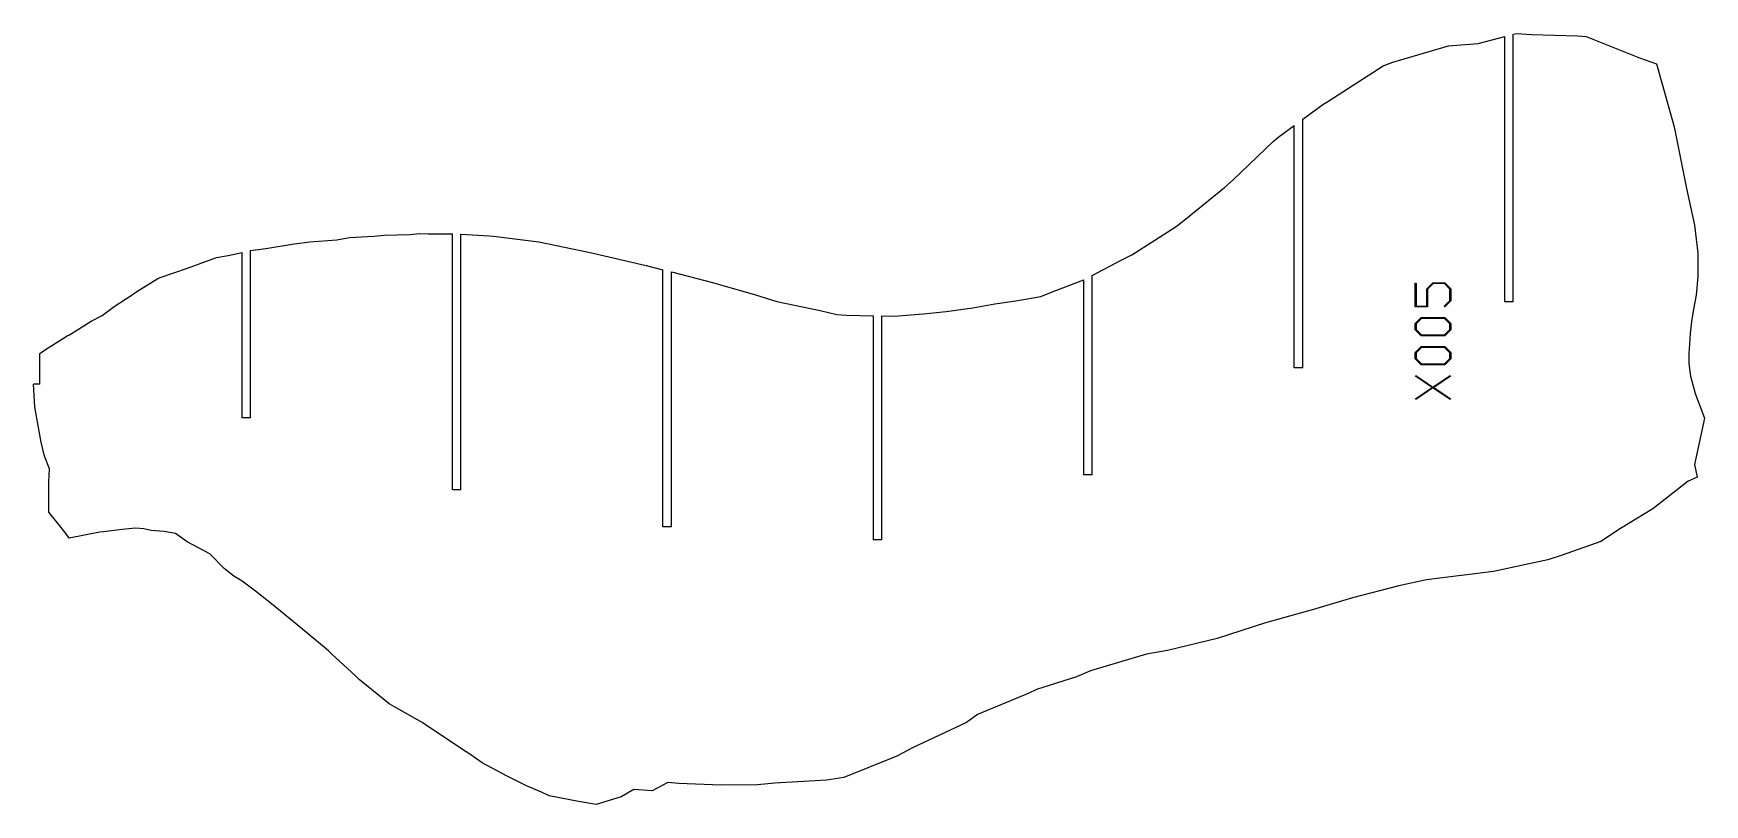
# Model space of a CAD drawing. Extents: x -13.3 to 13.3, y -6.1 to 6.1.
import ezdxf

# ---------------------------------------------------------------- set-up
doc = ezdxf.new("R2010")
doc.units = 0
doc.header["$MEASUREMENT"] = 0
doc.layers.get('0').update_dxf_attribs({"linetype": 'CONTINUOUS'})

msp = doc.modelspace()

# ---------------------------------------------------------------- linework, layer by layer
for p, q in [((10.244, 6.113), (10.299, 6.127)), ((10.244, 1.861), (10.244, 6.113)), ((10.299, 6.127), (10.533, 6.111)), ((8.332, 5.671), (9.213, 5.931)), ((9.213, 5.931), (9.687, 5.967)), ((9.687, 5.967), (10.11, 6.078)), ((10.11, 1.861), (10.11, 6.078)), ((10.533, 6.111), (11.264, 6.091)), ((11.264, 6.091), (11.404, 6.078)), ((11.404, 6.078), (12.254, 5.739)), ((7.296, 5.047), (8.176, 5.612)), ((8.176, 5.612), (8.332, 5.671)), ((12.254, 5.739), (12.521, 5.642)), ((12.521, 5.642), (12.802, 4.645)), ((6.897, 4.764), (7.216, 4.999)), ((7.216, 4.999), (7.296, 5.047)), ((6.523, 4.487), (6.763, 4.665)), ((6.763, 0.812), (6.763, 4.665)), ((6.897, 0.812), (6.897, 4.764)), ((12.802, 4.645), (12.998, 3.662)), ((5.792, 3.803), (6.428, 4.411)), ((6.428, 4.411), (6.523, 4.487)), ((5.654, 3.678), (5.792, 3.803)), ((5.118, 3.242), (5.654, 3.678)), ((12.998, 3.662), (13.128, 3.081)), ((4.899, 3.068), (5.118, 3.242)), ((-7.71, 2.923), (-7.298, 2.934)), ((-7.298, 2.934), (-7.148, 2.946)), ((-7.148, 2.946), (-7.01, 2.942)), ((-7.01, 2.942), (-6.624, 2.942)), ((-6.624, -1.126), (-6.624, 2.942)), ((-6.49, 2.936), (-6.04, 2.913)), ((-6.49, -1.126), (-6.49, 2.936)), ((4.547, 2.842), (4.899, 3.068)), ((13.128, 3.081), (13.178, 2.638)), ((-9.837, 2.679), (-9.593, 2.71)), ((-9.837, 0.018), (-9.837, 2.679)), ((-9.593, 2.71), (-9.141, 2.784)), ((-9.141, 2.784), (-8.89, 2.816)), ((-8.89, 2.816), (-8.461, 2.848)), ((-8.461, 2.848), (-8.262, 2.884)), ((-8.262, 2.884), (-7.873, 2.904)), ((-7.873, 2.904), (-7.71, 2.923)), ((-6.04, 2.913), (-5.972, 2.908)), ((-5.972, 2.908), (-5.252, 2.817)), ((-5.252, 2.817), (-4.435, 2.645)), ((4.177, 2.609), (4.547, 2.842)), ((-11.272, 2.251), (-10.835, 2.399)), ((-10.835, 2.399), (-10.736, 2.436)), ((-10.736, 2.436), (-10.376, 2.564)), ((-10.376, 2.564), (-10.189, 2.596)), ((-10.189, 2.596), (-9.97, 2.647)), ((-9.97, 0.018), (-9.97, 2.647)), ((-4.435, 2.645), (-3.541, 2.439)), ((-3.541, 2.439), (-3.277, 2.371)), ((3.55, 2.279), (4.008, 2.523)), ((4.008, 2.523), (4.177, 2.609)), ((13.178, 2.638), (13.179, 2.265)), ((-11.644, 2.025), (-11.307, 2.231)), ((-11.307, 2.231), (-11.272, 2.251)), ((-3.277, -1.715), (-3.277, 2.371)), ((-3.143, 2.337), (-2.491, 2.17)), ((-3.143, -1.715), (-3.143, 2.337)), ((-2.491, 2.17), (-1.807, 1.973)), ((2.93, 2.028), (3.416, 2.211)), ((3.416, -0.888), (3.416, 2.211)), ((3.55, -0.888), (3.55, 2.279)), ((8.686, 1.783), (8.686, 2.157)), ((8.686, 2.157), (8.698, 2.157)), ((8.698, 2.157), (8.698, 1.795)), ((8.87, 2.067), (8.966, 2.163)), ((8.97, 2.151), (8.882, 2.062)), ((8.966, 2.163), (9.154, 2.163)), ((9.15, 2.151), (8.97, 2.151)), ((9.238, 2.062), (9.15, 2.151)), ((9.154, 2.163), (9.25, 2.067)), ((13.179, 2.265), (13.152, 1.969)), ((-12.001, 1.788), (-11.718, 1.974)), ((-11.718, 1.974), (-11.644, 2.025)), ((-1.807, 1.973), (-1.465, 1.869)), ((-1.465, 1.869), (-0.777, 1.722)), ((1.999, 1.832), (2.337, 1.879)), ((2.337, 1.879), (2.734, 1.945)), ((2.734, 1.945), (2.93, 2.028)), ((8.87, 1.795), (8.87, 2.067)), ((8.882, 2.062), (8.882, 1.783)), ((9.148, 1.793), (9.238, 1.883)), ((9.25, 1.879), (9.157, 1.784)), ((9.238, 1.883), (9.238, 2.062)), ((9.25, 2.067), (9.25, 1.879)), ((10.244, 1.861), (10.11, 1.861)), ((13.152, 1.969), (13.112, 1.748)), ((-12.367, 1.555), (-12.191, 1.647)), ((-12.191, 1.647), (-12.001, 1.788)), ((-0.777, 1.722), (-0.511, 1.661)), ((-0.511, 1.661), (-0.359, 1.65)), ((-0.359, 1.65), (0.07, 1.642)), ((0.07, -1.92), (0.07, 1.642)), ((0.204, 1.639), (0.402, 1.636)), ((0.204, -1.92), (0.204, 1.639)), ((0.402, 1.636), (0.868, 1.672)), ((0.868, 1.672), (1.227, 1.706)), ((1.227, 1.706), (1.652, 1.766)), ((1.652, 1.766), (1.999, 1.832)), ((8.882, 1.783), (8.686, 1.783)), ((8.686, 1.515), (8.782, 1.611)), ((8.698, 1.795), (8.87, 1.795)), ((8.787, 1.598), (8.698, 1.51)), ((8.782, 1.611), (9.154, 1.611)), ((9.15, 1.598), (8.787, 1.598)), ((9.157, 1.784), (9.148, 1.793)), ((9.238, 1.51), (9.15, 1.598)), ((9.154, 1.611), (9.25, 1.515)), ((13.112, 1.748), (13.081, 1.548)), ((-12.749, 1.32), (-12.711, 1.338)), ((-12.711, 1.338), (-12.367, 1.555)), ((8.686, 1.418), (8.686, 1.515)), ((8.782, 1.323), (8.686, 1.418)), ((8.698, 1.51), (8.698, 1.423)), ((8.698, 1.423), (8.787, 1.335)), ((8.787, 1.335), (9.15, 1.335)), ((9.15, 1.335), (9.238, 1.423)), ((9.25, 1.418), (9.154, 1.323)), ((9.238, 1.423), (9.238, 1.51)), ((9.25, 1.515), (9.25, 1.418)), ((13.057, 1.361), (13.048, 1.191)), ((13.081, 1.548), (13.057, 1.361)), ((-13.183, 1.042), (-13.109, 1.095)), ((-13.109, 1.095), (-12.749, 1.32)), ((8.686, 1.055), (8.782, 1.151)), ((8.787, 1.138), (8.698, 1.05)), ((9.154, 1.323), (8.782, 1.323)), ((8.782, 1.151), (9.154, 1.151)), ((9.15, 1.138), (8.787, 1.138)), ((9.238, 1.05), (9.15, 1.138)), ((9.154, 1.151), (9.25, 1.055)), ((13.048, 1.191), (13.038, 1.043)), ((-13.183, 0.554), (-13.183, 1.042)), ((6.897, 0.812), (6.763, 0.812)), ((8.686, 0.958), (8.686, 1.055)), ((8.782, 0.863), (8.686, 0.958)), ((8.698, 1.05), (8.698, 0.963)), ((8.698, 0.963), (8.787, 0.875)), ((9.154, 0.863), (8.782, 0.863)), ((8.787, 0.875), (9.15, 0.875)), ((9.15, 0.875), (9.238, 0.963)), ((9.25, 0.958), (9.154, 0.863)), ((9.238, 0.963), (9.238, 1.05)), ((9.25, 1.055), (9.25, 0.958)), ((13.038, 1.043), (13.036, 0.882)), ((13.036, 0.882), (13.062, 0.68)), ((-13.183, 0.554), (-13.287, 0.554)), ((-13.263, 0.191), (-13.287, 0.554)), ((8.689, 0.679), (8.695, 0.69)), ((8.957, 0.501), (8.689, 0.679)), ((8.695, 0.69), (8.968, 0.508)), ((8.968, 0.508), (9.241, 0.69)), ((9.247, 0.679), (8.979, 0.501)), ((9.241, 0.69), (9.247, 0.679)), ((13.062, 0.68), (13.135, 0.405)), ((8.689, 0.322), (8.957, 0.501)), ((8.695, 0.311), (8.689, 0.322)), ((8.968, 0.493), (8.695, 0.311)), ((9.241, 0.311), (8.968, 0.493)), ((8.979, 0.501), (9.247, 0.322)), ((9.247, 0.322), (9.241, 0.311)), ((13.135, 0.405), (13.287, 0.014)), ((-13.208, -0.135), (-13.263, 0.191)), ((-9.837, 0.018), (-9.97, 0.018)), ((13.287, 0.014), (13.128, -0.723)), ((-13.162, -0.366), (-13.208, -0.135)), ((-13.113, -0.59), (-13.162, -0.366)), ((-13.031, -0.793), (-13.113, -0.59)), ((-13.042, -1.004), (-13.031, -0.793)), ((13.128, -0.723), (13.168, -0.924)), ((-13.042, -1.481), (-13.042, -1.004)), ((3.55, -0.888), (3.416, -0.888)), ((13.025, -0.988), (12.465, -1.43)), ((13.168, -0.924), (13.025, -0.988)), ((-6.49, -1.126), (-6.624, -1.126)), ((-12.908, -1.646), (-13.042, -1.481)), ((12.465, -1.43), (11.95, -1.738)), ((-12.765, -1.827), (-12.908, -1.646)), ((-12.72, -1.893), (-12.765, -1.827)), ((-12.231, -1.797), (-12.72, -1.893)), ((-12.174, -1.794), (-12.231, -1.797)), ((-11.877, -1.755), (-12.174, -1.794)), ((-11.661, -1.736), (-11.877, -1.755)), ((-11.533, -1.745), (-11.661, -1.736)), ((-11.416, -1.77), (-11.533, -1.745)), ((-11.206, -1.786), (-11.416, -1.77)), ((-11.03, -1.82), (-11.206, -1.786)), ((-10.842, -1.953), (-11.03, -1.82)), ((-3.143, -1.715), (-3.277, -1.715)), ((11.95, -1.738), (11.637, -1.945)), ((-10.484, -2.143), (-10.842, -1.953)), ((0.204, -1.92), (0.07, -1.92)), ((11.637, -1.945), (11.021, -2.166)), ((-10.251, -2.375), (-10.484, -2.143)), ((-10.101, -2.497), (-10.251, -2.375)), ((10.795, -2.24), (9.928, -2.426)), ((11.021, -2.166), (10.795, -2.24)), ((-9.967, -2.578), (-10.101, -2.497)), ((-9.758, -2.737), (-9.967, -2.578)), ((8.425, -2.649), (7.688, -2.843)), ((8.866, -2.555), (8.425, -2.649)), ((9.928, -2.426), (8.866, -2.555)), ((-9.475, -2.957), (-9.758, -2.737)), ((7.688, -2.843), (7.066, -3.025)), ((-9.037, -3.321), (-9.475, -2.957)), ((7.066, -3.025), (6.305, -3.238)), ((-8.594, -3.686), (-9.037, -3.321)), ((6.305, -3.238), (5.535, -3.486)), ((-8.544, -3.738), (-8.594, -3.686)), ((4.744, -3.679), (4.415, -3.735)), ((5.535, -3.486), (4.744, -3.679)), ((-8.166, -4.08), (-8.544, -3.738)), ((4.415, -3.735), (3.521, -4.002)), ((-8.105, -4.139), (-8.166, -4.08)), ((-7.628, -4.524), (-8.105, -4.139)), ((3.302, -4.097), (2.661, -4.301)), ((3.521, -4.002), (3.302, -4.097)), ((2.529, -4.363), (1.725, -4.695)), ((2.661, -4.301), (2.529, -4.363)), ((-7.557, -4.569), (-7.628, -4.524)), ((-7.094, -4.828), (-7.557, -4.569)), ((1.725, -4.695), (1.55, -4.824)), ((-7.036, -4.871), (-7.094, -4.828)), ((-6.408, -5.29), (-7.036, -4.871)), ((1.55, -4.824), (0.692, -5.228)), ((-6.347, -5.324), (-6.408, -5.29)), ((0.692, -5.228), (0.442, -5.358)), ((-6.15, -5.463), (-6.347, -5.324)), ((-5.763, -5.672), (-6.15, -5.463)), ((0.442, -5.358), (-0.4, -5.698)), ((-5.446, -5.828), (-5.763, -5.672)), ((-5.206, -5.929), (-5.446, -5.828)), ((-3.2, -5.779), (-3.447, -5.907)), ((-3.023, -5.793), (-3.2, -5.779)), ((-2.355, -5.821), (-3.023, -5.793)), ((-1.773, -5.812), (-2.355, -5.821)), ((-1.498, -5.786), (-1.773, -5.812)), ((-0.678, -5.739), (-1.498, -5.786)), ((-0.4, -5.698), (-0.678, -5.739)), ((-5.085, -5.988), (-5.206, -5.929)), ((-4.62, -6.08), (-5.085, -5.988)), ((-4.337, -6.127), (-4.62, -6.08)), ((-3.941, -6.007), (-4.337, -6.127)), ((-3.737, -5.887), (-3.941, -6.007)), ((-3.447, -5.907), (-3.737, -5.887))]:
    msp.add_line(p, q)

doc.saveas('drawing.dxf')
